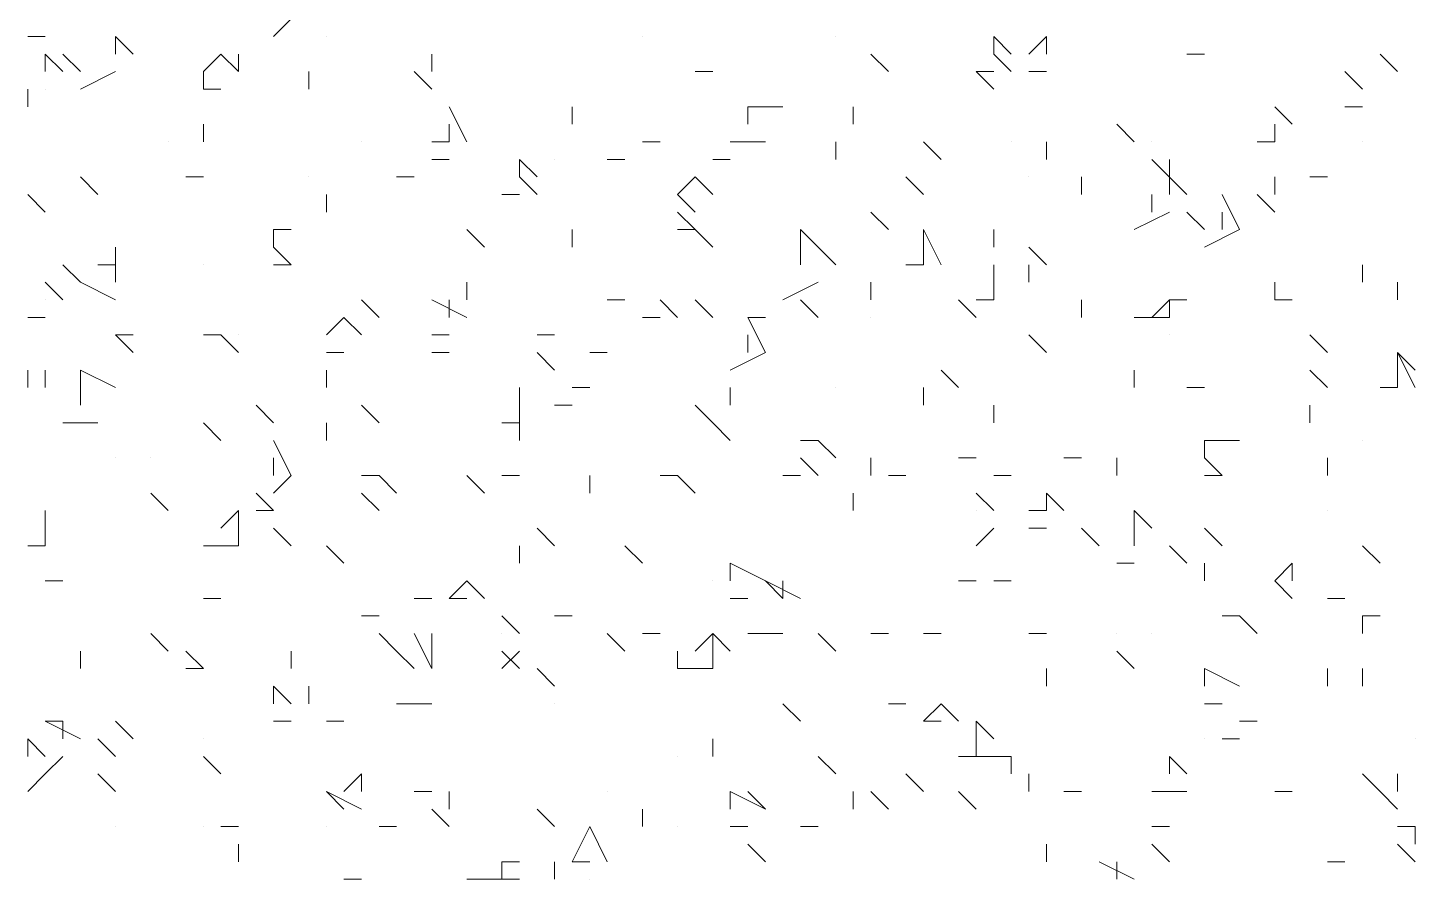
# Model space of a CAD drawing. Header units: millimetres. Extents: x 2928 to 3112, y 1220 to 1280.
# Drawn here: x 2999.8988 to 3000.1622, y 1264.2306 to 1264.3923 of the extents above; entities that cross this region are included whole.
import ezdxf

# ---------------------------------------------------------------- set-up
doc = ezdxf.new("R2010")
doc.units = ezdxf.units.MM

msp = doc.modelspace()

# ---------------------------------------------------------------- linework, layer by layer
at = {"color": 92, "linetype": 'Continuous', "lineweight": 5, "true_color": 0x00b800}
for points in [[(2999.94549, 1264.39062), (2999.94882, 1264.39395), (2999.94882, 1264.39395)], [(2999.90215, 1264.39062), (2999.89882, 1264.39062), (2999.89882, 1264.39062)], [(2999.91549, 1264.39062), (2999.91882, 1264.38728), (2999.91882, 1264.38728)], [(2999.91549, 1264.39062), (2999.91549, 1264.38728), (2999.91549, 1264.38728)], [(3000.08216, 1264.39062), (3000.08549, 1264.38728), (3000.08549, 1264.38728)], [(3000.08216, 1264.39062), (3000.08216, 1264.38728), (3000.08216, 1264.38728)], [(3000.09216, 1264.39062), (3000.08882, 1264.38728), (3000.08882, 1264.38728)], [(3000.09216, 1264.39062), (3000.09216, 1264.38728), (3000.09216, 1264.38728)], [(2999.90215, 1264.38728), (2999.90549, 1264.38395), (2999.90549, 1264.38395)], [(2999.90215, 1264.38728), (2999.90215, 1264.38395), (2999.90215, 1264.38395)], [(2999.90882, 1264.38395), (2999.90549, 1264.38728), (2999.90549, 1264.38728)], [(2999.93549, 1264.38728), (2999.93215, 1264.38395), (2999.93215, 1264.38395)], [(2999.93549, 1264.38728), (2999.93882, 1264.38395), (2999.93882, 1264.38395)], [(2999.93882, 1264.38395), (2999.93882, 1264.38728), (2999.93882, 1264.38728)], [(2999.97549, 1264.38395), (2999.97549, 1264.38728), (2999.97549, 1264.38728)], [(3000.06216, 1264.38395), (3000.05882, 1264.38728), (3000.05882, 1264.38728)], [(3000.08549, 1264.38395), (3000.08216, 1264.38728), (3000.08216, 1264.38728)], [(3000.12216, 1264.38728), (3000.11882, 1264.38728), (3000.11882, 1264.38728)], [(3000.15882, 1264.38395), (3000.15549, 1264.38728), (3000.15549, 1264.38728)], [(2999.90882, 1264.38062), (2999.91549, 1264.38395), (2999.91549, 1264.38395)], [(2999.93215, 1264.38062), (2999.93215, 1264.38395), (2999.93215, 1264.38395)], [(2999.95215, 1264.38062), (2999.95215, 1264.38395), (2999.95215, 1264.38395)], [(2999.97549, 1264.38062), (2999.97216, 1264.38395), (2999.97216, 1264.38395)], [(3000.02882, 1264.38395), (3000.02549, 1264.38395), (3000.02549, 1264.38395)], [(3000.07882, 1264.38395), (3000.08216, 1264.38395), (3000.08216, 1264.38395)], [(3000.08216, 1264.38395), (3000.07882, 1264.38395), (3000.07882, 1264.38395)], [(3000.08216, 1264.38062), (3000.07882, 1264.38395), (3000.07882, 1264.38395)], [(3000.08882, 1264.38395), (3000.09216, 1264.38395), (3000.09216, 1264.38395)], [(3000.15216, 1264.38062), (3000.14882, 1264.38395), (3000.14882, 1264.38395)], [(2999.89882, 1264.37728), (2999.89882, 1264.38062), (2999.89882, 1264.38062)], [(2999.93215, 1264.38062), (2999.93549, 1264.38062), (2999.93549, 1264.38062)], [(2999.97882, 1264.37728), (2999.98216, 1264.37062), (2999.98216, 1264.37062)], [(3000.00216, 1264.37395), (3000.00216, 1264.37728), (3000.00216, 1264.37728)], [(3000.03549, 1264.37728), (3000.03882, 1264.37728), (3000.03882, 1264.37728)], [(3000.03549, 1264.37728), (3000.03549, 1264.37395), (3000.03549, 1264.37395)], [(3000.04216, 1264.37728), (3000.03882, 1264.37728), (3000.03882, 1264.37728)], [(3000.05549, 1264.37395), (3000.05549, 1264.37728), (3000.05549, 1264.37728)], [(3000.13549, 1264.37728), (3000.13882, 1264.37395), (3000.13882, 1264.37395)], [(3000.15216, 1264.37728), (3000.14882, 1264.37728), (3000.14882, 1264.37728)], [(2999.93215, 1264.37062), (2999.93215, 1264.37395), (2999.93215, 1264.37395)], [(2999.97882, 1264.37395), (2999.97882, 1264.37062), (2999.97882, 1264.37062)], [(3000.10882, 1264.37062), (3000.10549, 1264.37395), (3000.10549, 1264.37395)], [(3000.13549, 1264.37395), (3000.13549, 1264.37062), (3000.13549, 1264.37062)], [(2999.97549, 1264.37062), (2999.97882, 1264.37062), (2999.97882, 1264.37062)], [(3000.01882, 1264.37062), (3000.01549, 1264.37062), (3000.01549, 1264.37062)], [(3000.03216, 1264.37062), (3000.03882, 1264.37062), (3000.03882, 1264.37062)], [(3000.05216, 1264.36728), (3000.05216, 1264.37062), (3000.05216, 1264.37062)], [(3000.07216, 1264.36728), (3000.06882, 1264.37062), (3000.06882, 1264.37062)], [(3000.09216, 1264.36728), (3000.09216, 1264.37062), (3000.09216, 1264.37062)], [(3000.13549, 1264.37062), (3000.13216, 1264.37062), (3000.13216, 1264.37062)], [(2999.97882, 1264.36728), (2999.97549, 1264.36728), (2999.97549, 1264.36728)], [(2999.99216, 1264.36728), (2999.99549, 1264.36395), (2999.99549, 1264.36395)], [(2999.99216, 1264.36728), (2999.99216, 1264.36395), (2999.99216, 1264.36395)], [(3000.01216, 1264.36728), (3000.00882, 1264.36728), (3000.00882, 1264.36728)], [(3000.03216, 1264.36728), (3000.02882, 1264.36728), (3000.02882, 1264.36728)], [(3000.11216, 1264.36728), (3000.11882, 1264.36062), (3000.11882, 1264.36062)], [(3000.11549, 1264.36728), (3000.11549, 1264.36062), (3000.11549, 1264.36062)], [(2999.91215, 1264.36062), (2999.90882, 1264.36395), (2999.90882, 1264.36395)], [(2999.93215, 1264.36395), (2999.92882, 1264.36395), (2999.92882, 1264.36395)], [(2999.97216, 1264.36395), (2999.96882, 1264.36395), (2999.96882, 1264.36395)], [(2999.99549, 1264.36062), (2999.99216, 1264.36395), (2999.99216, 1264.36395)], [(3000.02549, 1264.36395), (3000.02216, 1264.36062), (3000.02216, 1264.36062)], [(3000.02549, 1264.36395), (3000.02882, 1264.36062), (3000.02882, 1264.36062)], [(3000.06882, 1264.36062), (3000.06549, 1264.36395), (3000.06549, 1264.36395)], [(3000.09882, 1264.36062), (3000.09882, 1264.36395), (3000.09882, 1264.36395)], [(3000.13549, 1264.36062), (3000.13549, 1264.36395), (3000.13549, 1264.36395)], [(3000.14549, 1264.36395), (3000.14216, 1264.36395), (3000.14216, 1264.36395)], [(2999.90215, 1264.35728), (2999.89882, 1264.36062), (2999.89882, 1264.36062)], [(2999.95549, 1264.35728), (2999.95549, 1264.36062), (2999.95549, 1264.36062)], [(2999.95549, 1264.35728), (2999.95549, 1264.36062), (2999.95549, 1264.36062)], [(2999.98882, 1264.36062), (2999.99216, 1264.36062), (2999.99216, 1264.36062)], [(3000.02216, 1264.36062), (3000.02549, 1264.35728), (3000.02549, 1264.35728)], [(3000.11216, 1264.35728), (3000.11216, 1264.36062), (3000.11216, 1264.36062)], [(3000.12549, 1264.36062), (3000.12882, 1264.35395), (3000.12882, 1264.35395)], [(3000.13549, 1264.35728), (3000.13216, 1264.36062), (3000.13216, 1264.36062)], [(3000.02549, 1264.35395), (3000.02216, 1264.35728), (3000.02216, 1264.35728)], [(3000.06216, 1264.35395), (3000.05882, 1264.35728), (3000.05882, 1264.35728)], [(3000.10882, 1264.35395), (3000.11549, 1264.35728), (3000.11549, 1264.35728)], [(3000.12216, 1264.35395), (3000.11882, 1264.35728), (3000.11882, 1264.35728)], [(3000.12549, 1264.35728), (3000.12549, 1264.35395), (3000.12549, 1264.35395)], [(2999.94549, 1264.35395), (2999.94882, 1264.35395), (2999.94882, 1264.35395)], [(2999.94549, 1264.35395), (2999.94549, 1264.35062), (2999.94549, 1264.35062)], [(2999.98549, 1264.35062), (2999.98216, 1264.35395), (2999.98216, 1264.35395)], [(3000.00216, 1264.35062), (3000.00216, 1264.35395), (3000.00216, 1264.35395)], [(3000.02549, 1264.35395), (3000.02216, 1264.35395), (3000.02216, 1264.35395)], [(3000.02882, 1264.35062), (3000.02549, 1264.35395), (3000.02549, 1264.35395)], [(3000.04549, 1264.35395), (3000.05216, 1264.34728), (3000.05216, 1264.34728)], [(3000.04549, 1264.35395), (3000.04549, 1264.34728), (3000.04549, 1264.34728)], [(3000.06882, 1264.35395), (3000.07216, 1264.34728), (3000.07216, 1264.34728)], [(3000.06882, 1264.35395), (3000.06882, 1264.34728), (3000.06882, 1264.34728)], [(3000.08216, 1264.35062), (3000.08216, 1264.35395), (3000.08216, 1264.35395)], [(3000.12216, 1264.35062), (3000.12882, 1264.35395), (3000.12882, 1264.35395)], [(2999.91549, 1264.34728), (2999.91549, 1264.35062), (2999.91549, 1264.35062)], [(2999.94882, 1264.34728), (2999.94549, 1264.35062), (2999.94549, 1264.35062)], [(3000.09216, 1264.34728), (3000.08882, 1264.35062), (3000.08882, 1264.35062)], [(2999.90882, 1264.34395), (2999.90549, 1264.34728), (2999.90549, 1264.34728)], [(2999.91549, 1264.34728), (2999.91215, 1264.34728), (2999.91215, 1264.34728)], [(2999.91549, 1264.34728), (2999.91549, 1264.34395), (2999.91549, 1264.34395)], [(2999.94549, 1264.34728), (2999.94882, 1264.34728), (2999.94882, 1264.34728)], [(3000.06549, 1264.34728), (3000.06882, 1264.34728), (3000.06882, 1264.34728)], [(3000.08216, 1264.34728), (3000.08216, 1264.34395), (3000.08216, 1264.34395)], [(3000.08216, 1264.34728), (3000.08216, 1264.34062), (3000.08216, 1264.34062)], [(3000.08882, 1264.34395), (3000.08882, 1264.34728), (3000.08882, 1264.34728)], [(3000.15216, 1264.34395), (3000.15216, 1264.34728), (3000.15216, 1264.34728)], [(2999.90215, 1264.34395), (2999.90549, 1264.34062), (2999.90549, 1264.34062)], [(2999.90882, 1264.34395), (2999.91549, 1264.34062), (2999.91549, 1264.34062)], [(2999.98216, 1264.34062), (2999.98216, 1264.34395), (2999.98216, 1264.34395)], [(3000.04216, 1264.34062), (3000.04882, 1264.34395), (3000.04882, 1264.34395)], [(3000.05882, 1264.34062), (3000.05882, 1264.34395), (3000.05882, 1264.34395)], [(3000.13549, 1264.34062), (3000.13549, 1264.34395), (3000.13549, 1264.34395)], [(3000.15882, 1264.34062), (3000.15882, 1264.34395), (3000.15882, 1264.34395)], [(2999.96549, 1264.33728), (2999.96216, 1264.34062), (2999.96216, 1264.34062)], [(2999.97549, 1264.34062), (2999.98216, 1264.33728), (2999.98216, 1264.33728)], [(2999.97882, 1264.34062), (2999.97882, 1264.33728), (2999.97882, 1264.33728)], [(3000.01216, 1264.34062), (3000.00882, 1264.34062), (3000.00882, 1264.34062)], [(3000.02216, 1264.33728), (3000.01882, 1264.34062), (3000.01882, 1264.34062)], [(3000.02882, 1264.33728), (3000.02549, 1264.34062), (3000.02549, 1264.34062)], [(3000.04882, 1264.33728), (3000.04549, 1264.34062), (3000.04549, 1264.34062)], [(3000.07882, 1264.33728), (3000.07549, 1264.34062), (3000.07549, 1264.34062)], [(3000.07882, 1264.34062), (3000.08216, 1264.34062), (3000.08216, 1264.34062)], [(3000.09882, 1264.33728), (3000.09882, 1264.34062), (3000.09882, 1264.34062)], [(3000.11549, 1264.34062), (3000.11216, 1264.33728), (3000.11216, 1264.33728)], [(3000.11549, 1264.34062), (3000.11549, 1264.33728), (3000.11549, 1264.33728)], [(3000.11882, 1264.34062), (3000.11549, 1264.34062), (3000.11549, 1264.34062)], [(3000.13882, 1264.34062), (3000.13549, 1264.34062), (3000.13549, 1264.34062)], [(2999.89882, 1264.33728), (2999.90215, 1264.33728), (2999.90215, 1264.33728)], [(2999.95882, 1264.33728), (2999.95549, 1264.33395), (2999.95549, 1264.33395)], [(2999.95882, 1264.33728), (2999.96216, 1264.33395), (2999.96216, 1264.33395)], [(3000.01882, 1264.33728), (3000.01549, 1264.33728), (3000.01549, 1264.33728)], [(3000.03549, 1264.33728), (3000.03882, 1264.33062), (3000.03882, 1264.33062)], [(3000.03882, 1264.33728), (3000.03549, 1264.33728), (3000.03549, 1264.33728)], [(3000.10882, 1264.33728), (3000.11549, 1264.33728), (3000.11549, 1264.33728)], [(2999.91882, 1264.33062), (2999.91549, 1264.33395), (2999.91549, 1264.33395)], [(2999.91882, 1264.33395), (2999.91549, 1264.33395), (2999.91549, 1264.33395)], [(2999.93549, 1264.33395), (2999.93215, 1264.33395), (2999.93215, 1264.33395)], [(2999.93882, 1264.33062), (2999.93549, 1264.33395), (2999.93549, 1264.33395)], [(2999.97882, 1264.33395), (2999.97549, 1264.33395), (2999.97549, 1264.33395)], [(2999.99882, 1264.33395), (2999.99549, 1264.33395), (2999.99549, 1264.33395)], [(3000.03549, 1264.33395), (3000.03549, 1264.33062), (3000.03549, 1264.33062)], [(3000.09216, 1264.33062), (3000.08882, 1264.33395), (3000.08882, 1264.33395)], [(3000.14549, 1264.33062), (3000.14216, 1264.33395), (3000.14216, 1264.33395)], [(2999.95549, 1264.33062), (2999.95882, 1264.33062), (2999.95882, 1264.33062)], [(2999.97549, 1264.33062), (2999.97882, 1264.33062), (2999.97882, 1264.33062)], [(2999.99882, 1264.32728), (2999.99549, 1264.33062), (2999.99549, 1264.33062)], [(3000.00882, 1264.33062), (3000.00549, 1264.33062), (3000.00549, 1264.33062)], [(3000.03216, 1264.32728), (3000.03882, 1264.33062), (3000.03882, 1264.33062)], [(3000.15882, 1264.33062), (3000.16216, 1264.32395), (3000.16216, 1264.32395)], [(3000.15882, 1264.33062), (3000.15882, 1264.32395), (3000.15882, 1264.32395)], [(3000.16216, 1264.32728), (3000.15882, 1264.33062), (3000.15882, 1264.33062)], [(2999.89882, 1264.32395), (2999.89882, 1264.32728), (2999.89882, 1264.32728)], [(2999.90215, 1264.32395), (2999.90215, 1264.32728), (2999.90215, 1264.32728)], [(2999.90882, 1264.32728), (2999.91549, 1264.32395), (2999.91549, 1264.32395)], [(2999.90882, 1264.32728), (2999.90882, 1264.32062), (2999.90882, 1264.32062)], [(2999.95549, 1264.32395), (2999.95549, 1264.32728), (2999.95549, 1264.32728)], [(3000.07549, 1264.32395), (3000.07216, 1264.32728), (3000.07216, 1264.32728)], [(3000.10882, 1264.32395), (3000.10882, 1264.32728), (3000.10882, 1264.32728)], [(3000.14549, 1264.32395), (3000.14216, 1264.32728), (3000.14216, 1264.32728)], [(2999.99216, 1264.32395), (2999.99216, 1264.32062), (2999.99216, 1264.32062)], [(2999.99216, 1264.32395), (2999.99216, 1264.31728), (2999.99216, 1264.31728)], [(3000.00216, 1264.32395), (3000.00549, 1264.32395), (3000.00549, 1264.32395)], [(3000.03216, 1264.32062), (3000.03216, 1264.32395), (3000.03216, 1264.32395)], [(3000.06882, 1264.32062), (3000.06882, 1264.32395), (3000.06882, 1264.32395)], [(3000.12216, 1264.32395), (3000.11882, 1264.32395), (3000.11882, 1264.32395)], [(3000.15549, 1264.32395), (3000.15882, 1264.32395), (3000.15882, 1264.32395)], [(2999.94549, 1264.31728), (2999.94215, 1264.32062), (2999.94215, 1264.32062)], [(2999.96549, 1264.31728), (2999.96216, 1264.32062), (2999.96216, 1264.32062)], [(2999.99882, 1264.32062), (3000.00216, 1264.32062), (3000.00216, 1264.32062)], [(3000.02882, 1264.31728), (3000.02549, 1264.32062), (3000.02549, 1264.32062)], [(3000.08216, 1264.31728), (3000.08216, 1264.32062), (3000.08216, 1264.32062)], [(3000.14216, 1264.31728), (3000.14216, 1264.32062), (3000.14216, 1264.32062)], [(2999.90549, 1264.31728), (2999.91215, 1264.31728), (2999.91215, 1264.31728)], [(2999.93549, 1264.31395), (2999.93215, 1264.31728), (2999.93215, 1264.31728)], [(2999.95549, 1264.31395), (2999.95549, 1264.31728), (2999.95549, 1264.31728)], [(2999.98882, 1264.31728), (2999.99216, 1264.31728), (2999.99216, 1264.31728)], [(2999.99216, 1264.31395), (2999.99216, 1264.31728), (2999.99216, 1264.31728)], [(3000.03216, 1264.31395), (3000.02882, 1264.31728), (3000.02882, 1264.31728)], [(2999.94549, 1264.31395), (2999.94882, 1264.30728), (2999.94882, 1264.30728)], [(3000.04882, 1264.31395), (3000.04549, 1264.31395), (3000.04549, 1264.31395)], [(3000.04882, 1264.31395), (3000.05216, 1264.31062), (3000.05216, 1264.31062)], [(3000.12216, 1264.31395), (3000.12882, 1264.31395), (3000.12882, 1264.31395)], [(3000.12216, 1264.31395), (3000.12216, 1264.31062), (3000.12216, 1264.31062)], [(2999.94549, 1264.31062), (2999.94549, 1264.30728), (2999.94549, 1264.30728)], [(3000.04549, 1264.31062), (3000.04882, 1264.30728), (3000.04882, 1264.30728)], [(3000.05882, 1264.30728), (3000.05882, 1264.31062), (3000.05882, 1264.31062)], [(3000.07882, 1264.31062), (3000.07549, 1264.31062), (3000.07549, 1264.31062)], [(3000.09882, 1264.31062), (3000.09549, 1264.31062), (3000.09549, 1264.31062)], [(3000.10549, 1264.30728), (3000.10549, 1264.31062), (3000.10549, 1264.31062)], [(3000.12549, 1264.30728), (3000.12216, 1264.31062), (3000.12216, 1264.31062)], [(3000.14549, 1264.30728), (3000.14549, 1264.31062), (3000.14549, 1264.31062)], [(2999.94549, 1264.30395), (2999.94882, 1264.30728), (2999.94882, 1264.30728)], [(2999.96549, 1264.30728), (2999.96216, 1264.30728), (2999.96216, 1264.30728)], [(2999.96882, 1264.30395), (2999.96549, 1264.30728), (2999.96549, 1264.30728)], [(2999.98549, 1264.30395), (2999.98216, 1264.30728), (2999.98216, 1264.30728)], [(2999.99216, 1264.30728), (2999.98882, 1264.30728), (2999.98882, 1264.30728)], [(3000.00549, 1264.30395), (3000.00549, 1264.30728), (3000.00549, 1264.30728)], [(3000.02216, 1264.30728), (3000.01882, 1264.30728), (3000.01882, 1264.30728)], [(3000.02216, 1264.30728), (3000.01882, 1264.30728), (3000.01882, 1264.30728)], [(3000.02549, 1264.30395), (3000.02216, 1264.30728), (3000.02216, 1264.30728)], [(3000.04549, 1264.30728), (3000.04216, 1264.30728), (3000.04216, 1264.30728)], [(3000.06549, 1264.30728), (3000.06216, 1264.30728), (3000.06216, 1264.30728)], [(3000.08549, 1264.30728), (3000.08216, 1264.30728), (3000.08216, 1264.30728)], [(3000.12216, 1264.30728), (3000.12549, 1264.30728), (3000.12549, 1264.30728)], [(2999.92549, 1264.30062), (2999.92215, 1264.30395), (2999.92215, 1264.30395)], [(2999.94549, 1264.30062), (2999.94215, 1264.30395), (2999.94215, 1264.30395)], [(2999.96549, 1264.30062), (2999.96216, 1264.30395), (2999.96216, 1264.30395)], [(3000.05549, 1264.30062), (3000.05549, 1264.30395), (3000.05549, 1264.30395)], [(3000.07882, 1264.30395), (3000.08216, 1264.30062), (3000.08216, 1264.30062)], [(3000.09216, 1264.30395), (3000.09549, 1264.30062), (3000.09549, 1264.30062)], [(3000.09216, 1264.30395), (3000.09216, 1264.30062), (3000.09216, 1264.30062)], [(2999.90215, 1264.30062), (2999.90215, 1264.29728), (2999.90215, 1264.29728)], [(2999.90215, 1264.30062), (2999.90215, 1264.29395), (2999.90215, 1264.29395)], [(2999.93882, 1264.30062), (2999.93549, 1264.29728), (2999.93549, 1264.29728)], [(2999.93882, 1264.30062), (2999.93882, 1264.29395), (2999.93882, 1264.29395)], [(2999.94549, 1264.30062), (2999.94215, 1264.30062), (2999.94215, 1264.30062)], [(3000.09216, 1264.30062), (3000.08882, 1264.30062), (3000.08882, 1264.30062)], [(3000.10882, 1264.30062), (3000.11216, 1264.29728), (3000.11216, 1264.29728)], [(3000.10882, 1264.30062), (3000.10882, 1264.29395), (3000.10882, 1264.29395)], [(2999.94882, 1264.29395), (2999.94549, 1264.29728), (2999.94549, 1264.29728)], [(2999.99882, 1264.29395), (2999.99549, 1264.29728), (2999.99549, 1264.29728)], [(3000.07882, 1264.29395), (3000.08216, 1264.29728), (3000.08216, 1264.29728)], [(3000.08882, 1264.29728), (3000.09216, 1264.29728), (3000.09216, 1264.29728)], [(3000.10216, 1264.29395), (3000.09882, 1264.29728), (3000.09882, 1264.29728)], [(3000.12549, 1264.29395), (3000.12216, 1264.29728), (3000.12216, 1264.29728)], [(2999.89882, 1264.29395), (2999.90215, 1264.29395), (2999.90215, 1264.29395)], [(2999.93215, 1264.29395), (2999.93882, 1264.29395), (2999.93882, 1264.29395)], [(2999.95882, 1264.29062), (2999.95549, 1264.29395), (2999.95549, 1264.29395)], [(2999.99216, 1264.29062), (2999.99216, 1264.29395), (2999.99216, 1264.29395)], [(3000.01549, 1264.29062), (3000.01216, 1264.29395), (3000.01216, 1264.29395)], [(3000.11882, 1264.29062), (3000.11549, 1264.29395), (3000.11549, 1264.29395)], [(3000.15549, 1264.29062), (3000.15216, 1264.29395), (3000.15216, 1264.29395)], [(3000.03216, 1264.29062), (3000.03882, 1264.28728), (3000.03882, 1264.28728)], [(3000.03216, 1264.29062), (3000.03216, 1264.28728), (3000.03216, 1264.28728)], [(3000.10549, 1264.29062), (3000.10882, 1264.29062), (3000.10882, 1264.29062)], [(3000.12216, 1264.28728), (3000.12216, 1264.29062), (3000.12216, 1264.29062)], [(3000.13882, 1264.29062), (3000.13549, 1264.28728), (3000.13549, 1264.28728)], [(3000.13882, 1264.29062), (3000.13882, 1264.28728), (3000.13882, 1264.28728)], [(2999.90549, 1264.28728), (2999.90215, 1264.28728), (2999.90215, 1264.28728)], [(2999.98216, 1264.28728), (2999.97882, 1264.28395), (2999.97882, 1264.28395)], [(2999.98216, 1264.28728), (2999.98549, 1264.28395), (2999.98549, 1264.28395)], [(3000.03882, 1264.28728), (3000.04549, 1264.28395), (3000.04549, 1264.28395)], [(3000.04216, 1264.28395), (3000.03882, 1264.28728), (3000.03882, 1264.28728)], [(3000.04216, 1264.28728), (3000.04216, 1264.28395), (3000.04216, 1264.28395)], [(3000.07882, 1264.28728), (3000.07549, 1264.28728), (3000.07549, 1264.28728)], [(3000.08549, 1264.28728), (3000.08216, 1264.28728), (3000.08216, 1264.28728)], [(3000.13549, 1264.28728), (3000.13882, 1264.28395), (3000.13882, 1264.28395)], [(2999.93549, 1264.28395), (2999.93215, 1264.28395), (2999.93215, 1264.28395)], [(2999.97549, 1264.28395), (2999.97216, 1264.28395), (2999.97216, 1264.28395)], [(2999.97882, 1264.28395), (2999.98216, 1264.28395), (2999.98216, 1264.28395)], [(3000.03216, 1264.28395), (3000.03549, 1264.28395), (3000.03549, 1264.28395)], [(3000.14882, 1264.28395), (3000.14549, 1264.28395), (3000.14549, 1264.28395)], [(2999.96549, 1264.28062), (2999.96216, 1264.28062), (2999.96216, 1264.28062)], [(2999.98882, 1264.28062), (2999.99216, 1264.27728), (2999.99216, 1264.27728)], [(3000.00216, 1264.28062), (2999.99882, 1264.28062), (2999.99882, 1264.28062)], [(3000.12882, 1264.28062), (3000.12549, 1264.28062), (3000.12549, 1264.28062)], [(3000.13216, 1264.27728), (3000.12882, 1264.28062), (3000.12882, 1264.28062)], [(3000.15216, 1264.27728), (3000.15216, 1264.28062), (3000.15216, 1264.28062)], [(3000.15549, 1264.28062), (3000.15216, 1264.28062), (3000.15216, 1264.28062)], [(2999.92549, 1264.27395), (2999.92215, 1264.27728), (2999.92215, 1264.27728)], [(2999.96882, 1264.27395), (2999.96549, 1264.27728), (2999.96549, 1264.27728)], [(2999.97216, 1264.27728), (2999.97549, 1264.27062), (2999.97549, 1264.27062)], [(2999.97549, 1264.27728), (2999.97549, 1264.27062), (2999.97549, 1264.27062)], [(3000.01216, 1264.27395), (3000.00882, 1264.27728), (3000.00882, 1264.27728)], [(3000.01882, 1264.27728), (3000.01549, 1264.27728), (3000.01549, 1264.27728)], [(3000.02882, 1264.27728), (3000.02549, 1264.27395), (3000.02549, 1264.27395)], [(3000.02882, 1264.27728), (3000.02882, 1264.27062), (3000.02882, 1264.27062)], [(3000.03216, 1264.27395), (3000.02882, 1264.27728), (3000.02882, 1264.27728)], [(3000.03549, 1264.27728), (3000.04216, 1264.27728), (3000.04216, 1264.27728)], [(3000.05216, 1264.27395), (3000.04882, 1264.27728), (3000.04882, 1264.27728)], [(3000.06216, 1264.27728), (3000.05882, 1264.27728), (3000.05882, 1264.27728)], [(3000.07216, 1264.27728), (3000.06882, 1264.27728), (3000.06882, 1264.27728)], [(3000.09216, 1264.27728), (3000.08882, 1264.27728), (3000.08882, 1264.27728)], [(2999.90882, 1264.27062), (2999.90882, 1264.27395), (2999.90882, 1264.27395)], [(2999.93215, 1264.27062), (2999.92882, 1264.27395), (2999.92882, 1264.27395)], [(2999.94882, 1264.27062), (2999.94882, 1264.27395), (2999.94882, 1264.27395)], [(2999.97216, 1264.27062), (2999.96882, 1264.27395), (2999.96882, 1264.27395)], [(2999.98882, 1264.27062), (2999.99216, 1264.27395), (2999.99216, 1264.27395)], [(2999.99216, 1264.27062), (2999.98882, 1264.27395), (2999.98882, 1264.27395)], [(3000.02216, 1264.27062), (3000.02216, 1264.27395), (3000.02216, 1264.27395)], [(3000.10882, 1264.27062), (3000.10549, 1264.27395), (3000.10549, 1264.27395)], [(2999.93215, 1264.27062), (2999.92882, 1264.27062), (2999.92882, 1264.27062)], [(2999.99882, 1264.26728), (2999.99549, 1264.27062), (2999.99549, 1264.27062)], [(3000.02216, 1264.27062), (3000.02882, 1264.27062), (3000.02882, 1264.27062)], [(3000.09216, 1264.26728), (3000.09216, 1264.27062), (3000.09216, 1264.27062)], [(3000.12216, 1264.27062), (3000.12882, 1264.26728), (3000.12882, 1264.26728)], [(3000.12216, 1264.27062), (3000.12216, 1264.26728), (3000.12216, 1264.26728)], [(3000.14549, 1264.26728), (3000.14549, 1264.27062), (3000.14549, 1264.27062)], [(3000.15216, 1264.26728), (3000.15216, 1264.27062), (3000.15216, 1264.27062)], [(2999.94549, 1264.26728), (2999.94882, 1264.26395), (2999.94882, 1264.26395)], [(2999.94549, 1264.26728), (2999.94549, 1264.26395), (2999.94549, 1264.26395)], [(2999.95215, 1264.26395), (2999.95215, 1264.26728), (2999.95215, 1264.26728)], [(2999.96882, 1264.26395), (2999.97549, 1264.26395), (2999.97549, 1264.26395)], [(3000.04549, 1264.26062), (3000.04216, 1264.26395), (3000.04216, 1264.26395)], [(3000.06549, 1264.26395), (3000.06216, 1264.26395), (3000.06216, 1264.26395)], [(3000.07216, 1264.26395), (3000.06882, 1264.26062), (3000.06882, 1264.26062)], [(3000.07216, 1264.26395), (3000.07549, 1264.26062), (3000.07549, 1264.26062)], [(3000.12216, 1264.26395), (3000.12549, 1264.26395), (3000.12549, 1264.26395)], [(2999.90215, 1264.26062), (2999.90882, 1264.25728), (2999.90882, 1264.25728)], [(2999.90549, 1264.26062), (2999.90215, 1264.26062), (2999.90215, 1264.26062)], [(2999.90549, 1264.26062), (2999.90549, 1264.25728), (2999.90549, 1264.25728)], [(2999.91549, 1264.26062), (2999.91882, 1264.25728), (2999.91882, 1264.25728)], [(2999.94549, 1264.26062), (2999.94882, 1264.26062), (2999.94882, 1264.26062)], [(2999.95882, 1264.26062), (2999.95549, 1264.26062), (2999.95549, 1264.26062)], [(3000.06882, 1264.26062), (3000.07216, 1264.26062), (3000.07216, 1264.26062)], [(3000.07882, 1264.26062), (3000.08216, 1264.25728), (3000.08216, 1264.25728)], [(3000.07882, 1264.26062), (3000.07882, 1264.25395), (3000.07882, 1264.25395)], [(3000.13216, 1264.26062), (3000.12882, 1264.26062), (3000.12882, 1264.26062)], [(2999.89882, 1264.25728), (2999.90215, 1264.25395), (2999.90215, 1264.25395)], [(2999.89882, 1264.25728), (2999.89882, 1264.25395), (2999.89882, 1264.25395)], [(2999.91215, 1264.25728), (2999.91549, 1264.25395), (2999.91549, 1264.25395)], [(3000.02882, 1264.25395), (3000.02882, 1264.25728), (3000.02882, 1264.25728)], [(3000.12882, 1264.25728), (3000.12549, 1264.25728), (3000.12549, 1264.25728)], [(2999.90215, 1264.25062), (2999.90549, 1264.25395), (2999.90549, 1264.25395)], [(2999.93549, 1264.25062), (2999.93215, 1264.25395), (2999.93215, 1264.25395)], [(3000.05216, 1264.25062), (3000.04882, 1264.25395), (3000.04882, 1264.25395)], [(3000.07549, 1264.25395), (3000.08216, 1264.25395), (3000.08216, 1264.25395)], [(3000.08549, 1264.25395), (3000.08216, 1264.25395), (3000.08216, 1264.25395)], [(3000.08549, 1264.25062), (3000.08549, 1264.25395), (3000.08549, 1264.25395)], [(3000.11549, 1264.25395), (3000.11882, 1264.25062), (3000.11882, 1264.25062)], [(3000.11549, 1264.25395), (3000.11549, 1264.25062), (3000.11549, 1264.25062)], [(2999.89882, 1264.24728), (2999.90215, 1264.25062), (2999.90215, 1264.25062)], [(2999.91549, 1264.24728), (2999.91215, 1264.25062), (2999.91215, 1264.25062)], [(2999.96216, 1264.25062), (2999.95882, 1264.24728), (2999.95882, 1264.24728)], [(2999.96216, 1264.25062), (2999.96216, 1264.24728), (2999.96216, 1264.24728)], [(3000.06882, 1264.24728), (3000.06549, 1264.25062), (3000.06549, 1264.25062)], [(3000.08882, 1264.24728), (3000.08882, 1264.25062), (3000.08882, 1264.25062)], [(3000.15549, 1264.24728), (3000.15216, 1264.25062), (3000.15216, 1264.25062)], [(3000.15882, 1264.24728), (3000.15882, 1264.25062), (3000.15882, 1264.25062)], [(2999.95549, 1264.24728), (2999.96216, 1264.24395), (2999.96216, 1264.24395)], [(2999.95882, 1264.24395), (2999.95549, 1264.24728), (2999.95549, 1264.24728)], [(2999.97549, 1264.24728), (2999.97216, 1264.24728), (2999.97216, 1264.24728)], [(2999.97882, 1264.24395), (2999.97882, 1264.24728), (2999.97882, 1264.24728)], [(3000.03216, 1264.24728), (3000.03882, 1264.24395), (3000.03882, 1264.24395)], [(3000.03216, 1264.24728), (3000.03216, 1264.24395), (3000.03216, 1264.24395)], [(3000.03882, 1264.24395), (3000.03549, 1264.24728), (3000.03549, 1264.24728)], [(3000.05549, 1264.24395), (3000.05549, 1264.24728), (3000.05549, 1264.24728)], [(3000.06216, 1264.24395), (3000.05882, 1264.24728), (3000.05882, 1264.24728)], [(3000.07882, 1264.24395), (3000.07549, 1264.24728), (3000.07549, 1264.24728)], [(3000.09882, 1264.24728), (3000.09549, 1264.24728), (3000.09549, 1264.24728)], [(3000.11216, 1264.24728), (3000.11549, 1264.24728), (3000.11549, 1264.24728)], [(3000.11882, 1264.24728), (3000.11549, 1264.24728), (3000.11549, 1264.24728)], [(3000.13882, 1264.24728), (3000.13549, 1264.24728), (3000.13549, 1264.24728)], [(3000.15882, 1264.24395), (3000.15549, 1264.24728), (3000.15549, 1264.24728)], [(2999.97882, 1264.24062), (2999.97549, 1264.24395), (2999.97549, 1264.24395)], [(2999.99882, 1264.24062), (2999.99549, 1264.24395), (2999.99549, 1264.24395)], [(3000.01549, 1264.24062), (3000.01549, 1264.24395), (3000.01549, 1264.24395)], [(2999.93882, 1264.24062), (2999.93549, 1264.24062), (2999.93549, 1264.24062)], [(2999.96882, 1264.24062), (2999.96549, 1264.24062), (2999.96549, 1264.24062)], [(3000.00549, 1264.24062), (3000.00216, 1264.23395), (3000.00216, 1264.23395)], [(3000.00549, 1264.24062), (3000.00882, 1264.23395), (3000.00882, 1264.23395)], [(3000.03216, 1264.24062), (3000.03549, 1264.24062), (3000.03549, 1264.24062)], [(3000.04882, 1264.24062), (3000.04549, 1264.24062), (3000.04549, 1264.24062)], [(3000.11549, 1264.24062), (3000.11216, 1264.24062), (3000.11216, 1264.24062)], [(3000.16216, 1264.24062), (3000.15882, 1264.24062), (3000.15882, 1264.24062)], [(3000.16216, 1264.24062), (3000.16216, 1264.23728), (3000.16216, 1264.23728)], [(2999.93882, 1264.23395), (2999.93882, 1264.23728), (2999.93882, 1264.23728)], [(3000.03882, 1264.23395), (3000.03549, 1264.23728), (3000.03549, 1264.23728)], [(3000.09216, 1264.23395), (3000.09216, 1264.23728), (3000.09216, 1264.23728)], [(3000.11549, 1264.23395), (3000.11216, 1264.23728), (3000.11216, 1264.23728)], [(3000.15882, 1264.23728), (3000.16216, 1264.23395), (3000.16216, 1264.23395)], [(2999.98882, 1264.23395), (2999.99216, 1264.23395), (2999.99216, 1264.23395)], [(2999.98882, 1264.23395), (2999.98882, 1264.23062), (2999.98882, 1264.23062)], [(2999.99882, 1264.23062), (2999.99882, 1264.23395), (2999.99882, 1264.23395)], [(3000.00216, 1264.23395), (3000.00549, 1264.23395), (3000.00549, 1264.23395)], [(3000.10216, 1264.23395), (3000.10882, 1264.23062), (3000.10882, 1264.23062)], [(3000.10549, 1264.23395), (3000.10549, 1264.23062), (3000.10549, 1264.23062)], [(3000.14882, 1264.23395), (3000.14549, 1264.23395), (3000.14549, 1264.23395)], [(2999.96216, 1264.23062), (2999.95882, 1264.23062), (2999.95882, 1264.23062)], [(2999.98549, 1264.23062), (2999.98216, 1264.23062), (2999.98216, 1264.23062)], [(2999.98549, 1264.23062), (2999.99216, 1264.23062), (2999.99216, 1264.23062)]]:
    msp.add_lwpolyline(points, dxfattribs=at)
for points in [[(2999.95549, 1264.39062), (2999.95549, 1264.39062)], [(3000.01549, 1264.39062), (3000.01549, 1264.39062)], [(3000.01549, 1264.39062), (3000.01549, 1264.39062)], [(3000.05216, 1264.39062), (3000.05216, 1264.39062)], [(2999.90215, 1264.38062), (2999.90215, 1264.38062)], [(3000.13549, 1264.37728), (3000.13549, 1264.37728)], [(2999.92549, 1264.37062), (2999.92549, 1264.37062)], [(2999.96216, 1264.37062), (2999.96216, 1264.37062)], [(3000.08549, 1264.37062), (3000.08549, 1264.37062)], [(3000.11216, 1264.37062), (3000.11216, 1264.37062)], [(3000.15216, 1264.37062), (3000.15216, 1264.37062)], [(2999.99216, 1264.36728), (2999.99216, 1264.36728)], [(2999.99882, 1264.36728), (2999.99882, 1264.36728)], [(2999.95215, 1264.36395), (2999.95215, 1264.36395)], [(3000.08882, 1264.36395), (3000.08882, 1264.36395)], [(2999.93215, 1264.34728), (2999.93215, 1264.34728)], [(2999.90215, 1264.34062), (2999.90215, 1264.34062)], [(3000.15882, 1264.34062), (3000.15882, 1264.34062)], [(3000.05882, 1264.33728), (3000.05882, 1264.33728)], [(2999.93882, 1264.33395), (2999.93882, 1264.33395)], [(2999.95549, 1264.33395), (2999.95549, 1264.33395)], [(3000.11549, 1264.33395), (3000.11549, 1264.33395)], [(3000.00216, 1264.32395), (3000.00216, 1264.32395)], [(3000.05216, 1264.32395), (3000.05216, 1264.32395)], [(3000.15216, 1264.31395), (3000.15216, 1264.31395)], [(2999.91549, 1264.31062), (2999.91549, 1264.31062)], [(2999.92215, 1264.31062), (2999.92215, 1264.31062)], [(3000.09882, 1264.31062), (3000.09882, 1264.31062)], [(2999.90215, 1264.30062), (2999.90215, 1264.30062)], [(3000.07882, 1264.30062), (3000.07882, 1264.30062)], [(3000.14549, 1264.30062), (3000.14549, 1264.30062)], [(2999.90215, 1264.29395), (2999.90215, 1264.29395)], [(3000.02882, 1264.28728), (3000.02882, 1264.28728)], [(3000.08216, 1264.28728), (3000.08216, 1264.28728)], [(2999.98882, 1264.27728), (2999.98882, 1264.27728)], [(3000.03882, 1264.27728), (3000.03882, 1264.27728)], [(3000.10549, 1264.27728), (3000.10549, 1264.27728)], [(3000.11216, 1264.27728), (3000.11216, 1264.27728)], [(2999.90882, 1264.27062), (2999.90882, 1264.27062)], [(3000.02882, 1264.27062), (3000.02882, 1264.27062)], [(2999.99882, 1264.26395), (2999.99882, 1264.26395)], [(2999.91549, 1264.26062), (2999.91549, 1264.26062)], [(2999.95549, 1264.26062), (2999.95549, 1264.26062)], [(2999.93215, 1264.25728), (2999.93215, 1264.25728)], [(3000.12216, 1264.25728), (3000.12216, 1264.25728)], [(3000.16216, 1264.25728), (3000.16216, 1264.25728)], [(3000.02216, 1264.25395), (3000.02216, 1264.25395)], [(3000.00882, 1264.24728), (3000.00882, 1264.24728)], [(2999.91549, 1264.24062), (2999.91549, 1264.24062)], [(2999.93215, 1264.24062), (2999.93215, 1264.24062)], [(2999.95549, 1264.24062), (2999.95549, 1264.24062)], [(3000.02216, 1264.24062), (3000.02216, 1264.24062)], [(3000.09216, 1264.23395), (3000.09216, 1264.23395)], [(3000.00549, 1264.23062), (3000.00549, 1264.23062)]]:
    msp.add_lwpolyline(points, close=True, dxfattribs=at)

doc.saveas('drawing.dxf')
